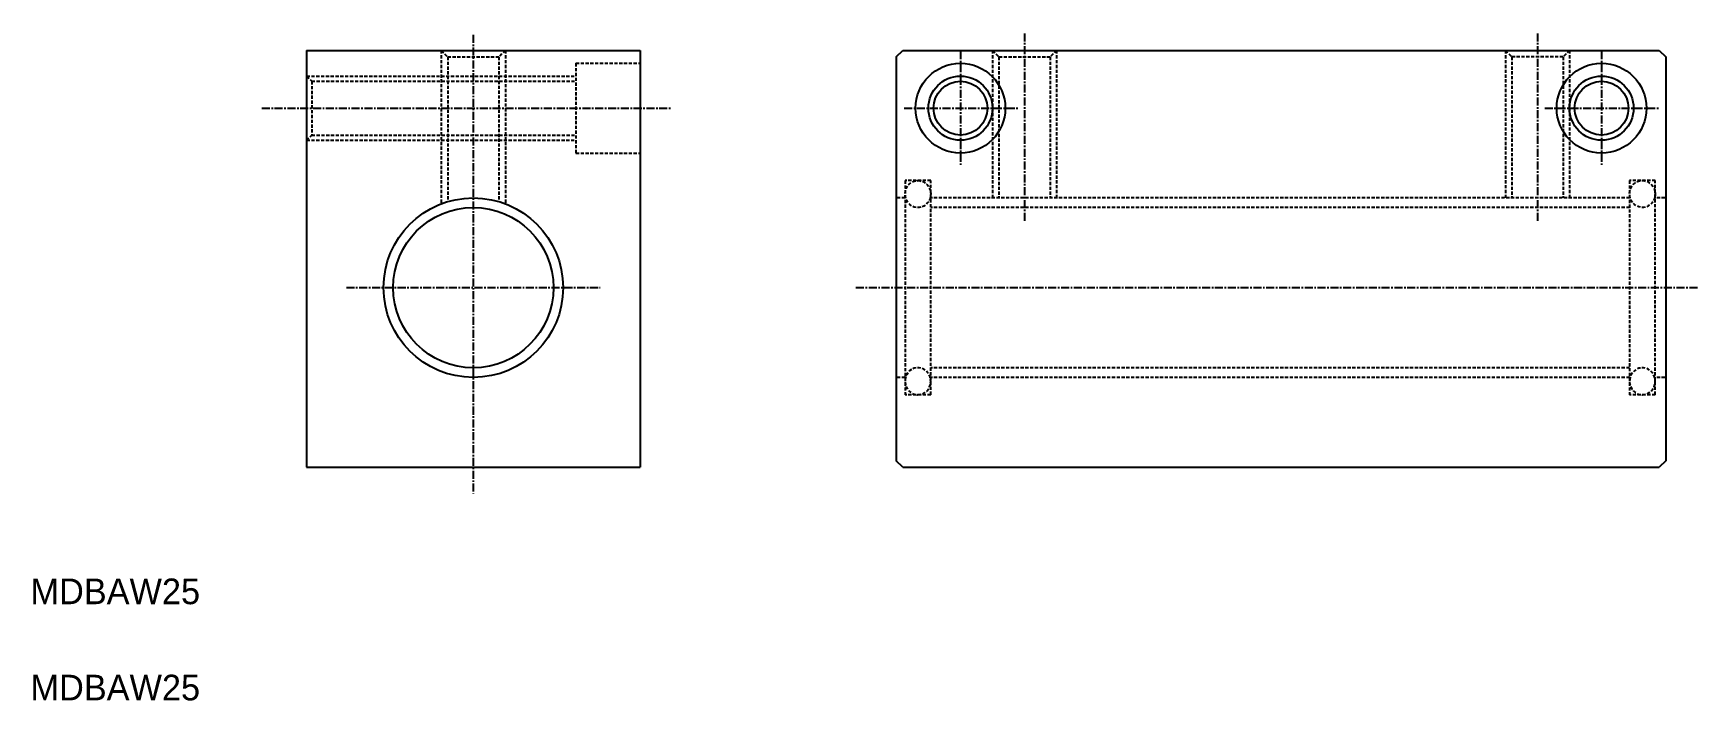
# Model space of a CAD drawing. Extents: x 47 to 307, y 41 to 145.
import ezdxf

# ---------------------------------------------------------------- set-up
doc = ezdxf.new("R2010")
doc.units = 0
doc.linetypes.add('CENTER', pattern=[2, 1.25, -0.25, 0.25, -0.25])
doc.linetypes.add('DASHED', pattern=[0.75, 0.5, -0.25])
doc.layers.get('0').update_dxf_attribs({"linetype": 'CONTINUOUS'})
doc.layers.add('CENTER', color=1, linetype='CENTER')

msp = doc.modelspace()

# ---------------------------------------------------------------- linework, layer by layer
at = {"color": 7, "linetype": 'CONTINUOUS'}
for p, q in [((89.71, 142.67), (89.71, 77.67)), ((89.71, 142.67), (141.71, 142.67)), ((102.71, 142.67), (102.71, 142.67)), ((141.71, 142.67), (141.71, 77.67)), ((181.69, 141.67), (182.69, 142.67)), ((181.69, 141.67), (181.69, 78.67)), ((182.69, 142.67), (300.69, 142.67)), ((300.69, 142.67), (301.69, 141.67)), ((301.69, 141.67), (301.69, 78.67)), ((182.69, 77.67), (181.69, 78.67)), ((301.69, 78.67), (300.69, 77.67)), ((89.71, 77.67), (141.71, 77.67)), ((182.69, 77.67), (300.69, 77.67))]:
    msp.add_line(p, q, dxfattribs=at)
at = {"color": 3, "linetype": 'DASHED'}
for p, q in [((110.71, 142.67), (110.71, 118.75)), ((110.71, 142.67), (111.71, 141.67)), ((111.71, 141.67), (111.71, 119.09)), ((111.71, 141.67), (119.71, 141.67)), ((115.71, 142.67), (115.71, 142.67)), ((120.71, 142.67), (119.71, 141.67)), ((119.71, 141.67), (119.71, 119.09)), ((120.71, 142.67), (120.71, 118.75)), ((131.71, 140.67), (131.71, 126.67)), ((131.71, 140.67), (141.71, 140.67)), ((196.69, 142.67), (196.69, 119.67)), ((196.69, 142.67), (197.69, 141.67)), ((197.69, 141.67), (197.69, 119.67)), ((197.69, 141.67), (205.69, 141.67)), ((206.69, 142.67), (205.69, 141.67)), ((205.69, 141.67), (205.69, 119.67)), ((206.69, 142.67), (206.69, 119.67)), ((276.69, 142.67), (276.69, 119.67)), ((276.69, 142.67), (277.69, 141.67)), ((277.69, 141.67), (277.69, 119.67)), ((285.69, 141.67), (277.69, 141.67)), ((286.69, 142.67), (285.69, 141.67)), ((285.69, 141.67), (285.69, 119.67)), ((286.69, 142.67), (286.69, 119.67)), ((89.71, 138.67), (131.71, 138.67)), ((89.71, 138.67), (90.51, 137.87)), ((90.51, 137.87), (90.51, 129.47)), ((90.51, 137.87), (131.71, 137.87)), ((89.71, 128.67), (90.51, 129.47)), ((89.71, 128.67), (131.71, 128.67)), ((90.51, 129.47), (131.71, 129.47)), ((131.71, 126.67), (141.71, 126.67)), ((187.06, 122.37), (183.05, 122.37)), ((183.05, 122.37), (183.05, 88.97)), ((187.06, 88.97), (187.06, 122.37)), ((300.06, 122.37), (296.06, 122.37)), ((296.06, 122.37), (296.06, 88.97)), ((300.06, 88.97), (300.06, 122.37)), ((183.06, 119.67), (181.69, 119.67)), ((296.06, 119.67), (187.06, 119.67)), ((301.56, 119.67), (300.06, 119.67)), ((296.06, 118.17), (187.06, 118.17)), ((183.06, 91.67), (181.69, 91.67)), ((296.06, 93.17), (187.06, 93.18)), ((296.06, 91.67), (187.06, 91.67)), ((301.56, 91.67), (300.06, 91.67)), ((187.06, 88.97), (183.05, 88.97)), ((300.06, 88.97), (296.06, 88.97))]:
    msp.add_line(p, q, dxfattribs=at)
at = {"color": 3, "linetype": 'DASHED', "flags": 128}
for points in [[(185.05, 122.37), (185.43, 122.34), (185.8, 122.22), (186.14, 122.04), (186.44, 121.79), (186.69, 121.49), (186.88, 121.14), (187.01, 120.77), (187.06, 120.37), (187.04, 119.97), (186.95, 119.58), (186.79, 119.22), (186.57, 118.89), (186.3, 118.62), (185.98, 118.4), (185.62, 118.25), (185.25, 118.18), (184.86, 118.18), (184.49, 118.25), (184.13, 118.4), (183.81, 118.62), (183.54, 118.89), (183.32, 119.22), (183.16, 119.58), (183.07, 119.97), (183.05, 120.37), (183.1, 120.77), (183.23, 121.14), (183.42, 121.49), (183.67, 121.79), (183.97, 122.04), (184.31, 122.22), (184.67, 122.34)], [(298.06, 122.37), (298.44, 122.34), (298.81, 122.22), (299.14, 122.04), (299.44, 121.79), (299.69, 121.49), (299.88, 121.15), (300.01, 120.77), (300.06, 120.37), (300.04, 119.97), (299.95, 119.59), (299.79, 119.22), (299.57, 118.9), (299.3, 118.62), (298.98, 118.41), (298.63, 118.26), (298.25, 118.18), (297.87, 118.18), (297.5, 118.26), (297.15, 118.41), (296.83, 118.62), (296.55, 118.9), (296.33, 119.22), (296.17, 119.59), (296.08, 119.97), (296.07, 120.37), (296.12, 120.77), (296.24, 121.15), (296.43, 121.49), (296.68, 121.79), (296.98, 122.04), (297.32, 122.22), (297.68, 122.34)], [(185.05, 88.97), (185.43, 89.01), (185.8, 89.12), (186.14, 89.31), (186.44, 89.55), (186.69, 89.86), (186.88, 90.2), (187.01, 90.58), (187.06, 90.97), (187.04, 91.37), (186.95, 91.76), (186.79, 92.13), (186.57, 92.45), (186.3, 92.73), (185.98, 92.94), (185.62, 93.09), (185.25, 93.17), (184.86, 93.17), (184.49, 93.09), (184.13, 92.94), (183.81, 92.73), (183.54, 92.45), (183.32, 92.13), (183.16, 91.76), (183.07, 91.37), (183.05, 90.98), (183.1, 90.58), (183.23, 90.2), (183.42, 89.86), (183.67, 89.55), (183.97, 89.31), (184.31, 89.12), (184.67, 89.01)], [(298.06, 88.97), (298.44, 89.01), (298.81, 89.12), (299.14, 89.31), (299.44, 89.55), (299.69, 89.85), (299.88, 90.2), (300.01, 90.58), (300.06, 90.97), (300.04, 91.37), (299.95, 91.76), (299.79, 92.12), (299.57, 92.45), (299.3, 92.72), (298.98, 92.94), (298.63, 93.09), (298.25, 93.16), (297.87, 93.16), (297.5, 93.09), (297.15, 92.94), (296.83, 92.72), (296.55, 92.45), (296.33, 92.12), (296.17, 91.76), (296.08, 91.37), (296.07, 90.97), (296.12, 90.58), (296.24, 90.2), (296.43, 89.86), (296.68, 89.55), (296.98, 89.31), (297.32, 89.12), (297.68, 89.01)]]:
    msp.add_lwpolyline(points, close=True, dxfattribs=at)
at = {"color": 7, "linetype": 'CONTINUOUS'}
for centre, radius in [((191.69, 133.67), 7), ((291.69, 133.67), 7), ((191.69, 133.67), 4.2), ((291.69, 133.67), 4.2), ((115.71, 105.67), 14), ((115.71, 105.67), 12.5)]:
    msp.add_circle(centre, radius, dxfattribs=at)
at = {"color": 3, "linetype": 'CONTINUOUS'}
for centre in [(191.69, 133.67), (291.69, 133.67)]:
    msp.add_circle(centre, 5, dxfattribs=at)
at = {"layer": 'CENTER', "color": 1, "linetype": 'CENTER'}
for p, q in [((115.71, 145.11), (115.71, 73.55)), ((201.69, 145.34), (201.69, 116.1)), ((281.69, 145.34), (281.69, 116.1)), ((191.69, 142.54), (191.69, 124.81)), ((291.69, 142.54), (291.69, 124.81)), ((82.72, 133.67), (146.66, 133.67)), ((182.9, 133.67), (200.63, 133.67)), ((282.82, 133.67), (300.56, 133.67)), ((95.91, 105.67), (135.51, 105.67)), ((175.39, 105.67), (306.84, 105.67))]:
    msp.add_line(p, q, dxfattribs=at)

# ---------------------------------------------------------------- texts
at = {"color": 7, "linetype": 'CONTINUOUS'}
for p in [(46.64, 56.3), (46.64, 41.3)]:
    msp.add_text('MDBAW25', height=4, dxfattribs=at).set_placement(p)

doc.saveas('drawing.dxf')
